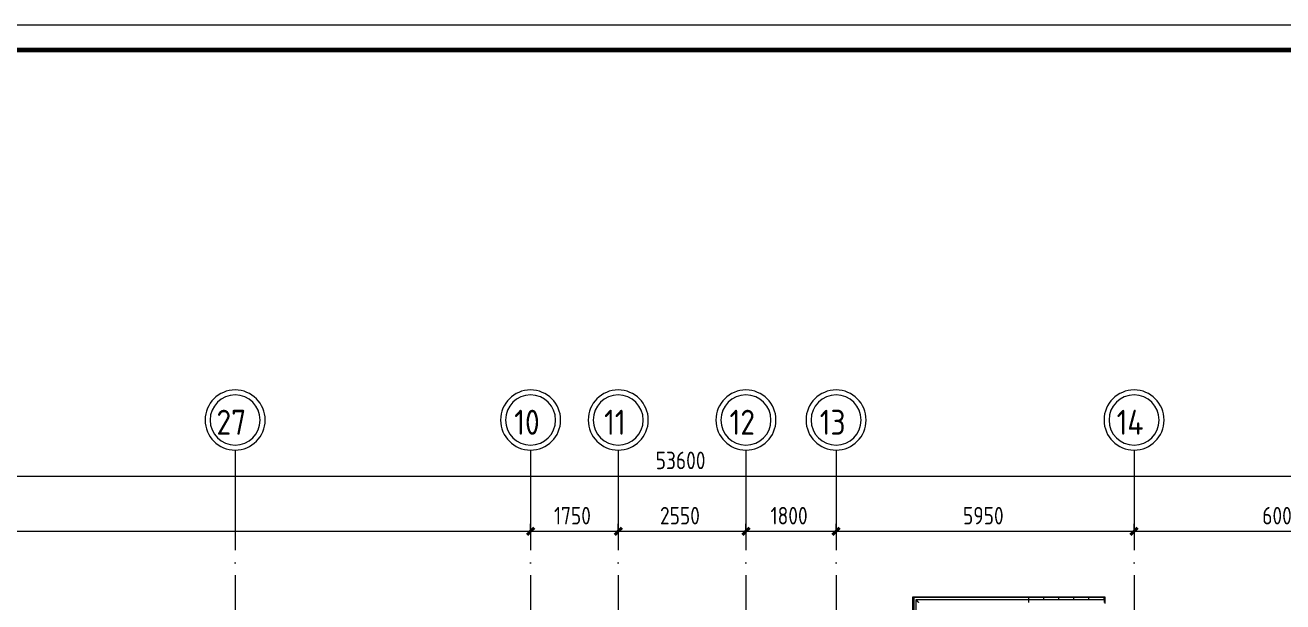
# Model space of a CAD drawing. Header units: millimetres. Extents: x -259809 to 472825, y -397243 to 31861.
# Drawn here: x -44798 to -19685, y -323514 to -311995 of the extents above; entities that cross this region are included whole.
import ezdxf

# ---------------------------------------------------------------- set-up
doc = ezdxf.new("R2010")
doc.units = ezdxf.units.MM
doc.linetypes.add('ADSK_Линия сетки', pattern=[25, 20, -2.5, 0, -2.5])
for name, color, linetype, lineweight in [('Лестницы', 252, 'Continuous', 9), ('Ограждение', 252, 'Continuous', 9), ('Оси', 252, 'Continuous', 9), ('ОФ_рамка', 8, 'Continuous', 60), ('Размеры', 7, 'Continuous', 9), ('Стены наружные', 252, 'Continuous', 18)]:
    doc.layers.add(name, color=color, linetype=linetype, lineweight=lineweight)
doc.styles.add('GOST Common_2', font='', dxfattribs={"width": 0.9, "height": 250})
doc.styles.add('GOST Common_4', font='', dxfattribs={"height": 7})
doc.styles.get('GOST Common_2').set_extended_font_data('GOST type B')
doc.styles.get('GOST Common_4').set_extended_font_data('GOST 2.304 type A')

# ---------------------------------------------------------------- blocks, each defined once
blk = doc.blocks.new('А0')
at = {"layer": 'ОФ_рамка', "color": 0, "linetype": 'Continuous', "lineweight": 5, "ltscale": 100}
blk.add_lwpolyline([(341068, -309617), (222168, -309617)], dxfattribs=at)
at = {"layer": 'ОФ_рамка', "color": 0, "linetype": 'Continuous', "ltscale": 100}
blk.add_lwpolyline([(340568, -310117), (224168, -310117)], dxfattribs=at)
blk = doc.blocks.new('1 этаж')
at = {"layer": 'Лестницы', "color": 251, "true_color": 0x636466}
for p, q in [((-27056, 29257), (-27056, 27572)), ((-24756, 29257), (-27056, 29257)), ((-24756, 29212), (-24756, 29257)), ((-24456, 29257), (-24756, 29257)), ((-24756, 29212), (-24756, 29257)), ((-24156, 29257), (-24456, 29257)), ((-24456, 29212), (-24456, 29257)), ((-24456, 29212), (-24456, 29257)), ((-23856, 29257), (-24156, 29257)), ((-24156, 29212), (-24156, 29257)), ((-24156, 29212), (-24156, 29257)), ((-23556, 29257), (-23856, 29257)), ((-23856, 29212), (-23856, 29257)), ((-23856, 29212), (-23856, 29257)), ((-23256, 29257), (-23556, 29257)), ((-23556, 29212), (-23556, 29257)), ((-23556, 29212), (-23556, 29257))]:
    blk.add_line(p, q, dxfattribs=at)
at = {"layer": 'Ограждение', "color": 251, "true_color": 0x636466}
for p, q in [((-24756, 29212), (-27011, 29212)), ((-27011, 29212), (-27011, 27562)), ((-24756, 29162), (-24756, 29212)), ((-23256, 29212), (-24756, 29212)), ((-24756, 29184), (-24756, 29189)), ((-23256, 29212), (-23256, 29162))]:
    blk.add_line(p, q, dxfattribs=at)
blk.add_open_spline([(-27011, 29212), (-27011, 29212), (-27010, 29211), (-27009, 29210), (-27008, 29208), (-27006, 29207), (-27005, 29205), (-27003, 29204), (-27001, 29202), (-26999, 29200), (-26997, 29198), (-26995, 29196), (-26994, 29195), (-26992, 29193), (-26991, 29192), (-26989, 29190), (-26987, 29188), (-26986, 29187), (-26984, 29185), (-26983, 29183), (-26981, 29182), (-26979, 29180), (-26978, 29179), (-26976, 29177), (-26975, 29176), (-26973, 29174), (-26972, 29173), (-26970, 29171), (-26968, 29169), (-26967, 29168), (-26966, 29166), (-26964, 29165), (-26963, 29164), (-26961, 29162), (-26961, 29162), (-26961, 29162)], degree=3, knots=[0, 0, 0, 0, 0.083333, 0.125, 0.166667, 0.208333, 0.229167, 0.25, 0.291667, 0.333333, 0.354167, 0.375, 0.395833, 0.416667, 0.4375, 0.458333, 0.479167, 0.5, 0.520833, 0.541667, 0.5625, 0.583333, 0.604167, 0.625, 0.645833, 0.666667, 0.6875, 0.708333, 0.75, 0.770833, 0.791667, 0.833333, 0.875, 0.916667, 1, 1, 1, 1], dxfattribs=at)
at = {"layer": 'Оси', "color": 251, "linetype": 'ADSK_Линия сетки', "ltscale": 100, "true_color": 0x636466}
for p, q in [((-40606, 32205), (-40606, 10955)), ((-34706, 32205), (-34706, -33771)), ((-32956, 32205), (-32956, -33771)), ((-30406, 32205), (-30406, -33771)), ((-28606, 32205), (-28606, -33771)), ((-22656, 32205), (-22656, -32501))]:
    blk.add_line(p, q, dxfattribs=at)
at = {"layer": 'Оси', "color": 251, "lineweight": 20, "true_color": 0x636466}
for centre, radius, start, end in [((-40606, 32805), 600, 0, 180), ((-34706, 32805), 600, 0, 180), ((-32956, 32805), 600, 0, 180), ((-30406, 32805), 600, 0, 180), ((-28606, 32805), 600, 0, 180), ((-22656, 32805), 600, 0, 180), ((-40606, 32805), 500, 0, 180), ((-34706, 32805), 500, 0, 180), ((-32956, 32805), 500, 0, 180), ((-30406, 32805), 500, 0, 180), ((-28606, 32805), 500, 0, 180), ((-22656, 32805), 500, 0, 180), ((-40606, 32805), 600, 180, 0), ((-40606, 32805), 500, 180, 0), ((-34706, 32805), 600, 180, 0), ((-34706, 32805), 500, 180, 0), ((-32956, 32805), 600, 180, 0), ((-32956, 32805), 500, 180, 0), ((-30406, 32805), 600, 180, 0), ((-30406, 32805), 500, 180, 0), ((-28606, 32805), 600, 180, 0), ((-28606, 32805), 500, 180, 0), ((-22656, 32805), 600, 180, 0), ((-22656, 32805), 500, 180, 0)]:
    blk.add_arc(centre, radius, start, end, dxfattribs=at)
at = {"layer": 'Размеры', "color": 251, "lineweight": 20, "true_color": 0x636466}
for p, q in [((-58606, 31686), (-4706, 31686)), ((-34706, 30582), (-34706, 30732)), ((-34706, 30582), (-34706, 30732)), ((-32956, 30582), (-32956, 30732)), ((-32956, 30582), (-32956, 30732)), ((-30406, 30582), (-30406, 30732)), ((-30406, 30582), (-30406, 30732)), ((-28606, 30582), (-28606, 30732)), ((-28606, 30582), (-28606, 30732)), ((-22656, 30582), (-22656, 30732)), ((-22656, 30582), (-22656, 30732)), ((-58606, 30582), (-34706, 30582)), ((-34706, 30582), (-34706, 30532)), ((-34706, 30582), (-32956, 30582)), ((-34706, 30582), (-34706, 30532)), ((-32956, 30582), (-32956, 30532)), ((-32956, 30582), (-30406, 30582)), ((-32956, 30582), (-32956, 30532)), ((-30406, 30582), (-30406, 30532)), ((-30406, 30582), (-28606, 30582)), ((-30406, 30582), (-30406, 30532)), ((-28606, 30582), (-28606, 30532)), ((-28606, 30582), (-22656, 30582)), ((-28606, 30582), (-28606, 30532)), ((-22656, 30582), (-22656, 30532)), ((-22656, 30582), (-16656, 30582)), ((-22656, 30582), (-22656, 30532))]:
    blk.add_line(p, q, dxfattribs=at)
at = {"layer": 'Размеры', "color": 251, "lineweight": 40, "true_color": 0x636466}
for p, q in [((-34706, 30582), (-34635, 30652)), ((-34706, 30582), (-34635, 30652)), ((-32956, 30582), (-32885, 30652)), ((-32956, 30582), (-32885, 30652)), ((-30406, 30582), (-30335, 30652)), ((-30406, 30582), (-30335, 30652)), ((-28606, 30582), (-28535, 30652)), ((-28606, 30582), (-28535, 30652)), ((-22656, 30582), (-22585, 30652)), ((-22656, 30582), (-22585, 30652)), ((-34706, 30582), (-34777, 30511)), ((-34706, 30582), (-34777, 30511)), ((-32956, 30582), (-33027, 30511)), ((-32956, 30582), (-33027, 30511)), ((-30406, 30582), (-30477, 30511)), ((-30406, 30582), (-30477, 30511)), ((-28606, 30582), (-28677, 30511)), ((-28606, 30582), (-28677, 30511)), ((-22656, 30582), (-22727, 30511)), ((-22656, 30582), (-22727, 30511))]:
    blk.add_line(p, q, dxfattribs=at)
at = {"layer": 'Стены наружные', "color": 251, "true_color": 0x636466}
for p, q in [((-27071, 27572), (-27071, 29272)), ((-27071, 29272), (-23243, 29272)), ((-27056, 29272), (-27056, 27572)), ((-24756, 29257), (-27056, 29257)), ((-24756, 29257), (-24756, 29272)), ((-24456, 29272), (-24456, 29257)), ((-24156, 29272), (-24156, 29257)), ((-23856, 29272), (-23856, 29257)), ((-23556, 29272), (-23556, 29257)), ((-23256, 29212), (-23256, 29272)), ((-23243, 29272), (-23243, 29142))]:
    blk.add_line(p, q, dxfattribs=at)
at = {"layer": 'Оси', "color": 251, "true_color": 0x636466, "style": 'GOST Common_2', "width": 0.9}
for s, p in [('27', (-40978, 32510)), ('10', (-35033, 32510)), ('11', (-33238, 32510)), ('12', (-30733, 32510)), ('13', (-28933, 32510)), ('14', (-23004, 32510))]:
    blk.add_text(s, height=500, dxfattribs=at).set_placement(p)
at = {"layer": 'Размеры', "color": 251, "lineweight": 20, "true_color": 0x636466, "char_height": 350, "attachment_point": 1, "line_spacing_factor": 1.022761, "style": 'GOST Common_4'}
for s, insert, width in [('53600', (-32208, 32173), 1324.48), ('1750', (-34239, 31069), 980.83), ('2550', (-32122, 31069), 1059.58), ('1800', (-29914, 31069), 980.83), ('5950', (-26072, 31069), 1059.58), ('6000', (-20097, 31069), 1059.58)]:
    blk.add_mtext(s, dxfattribs=dict(at, insert=insert, width=width))

msp = doc.modelspace()

# ---------------------------------------------------------------- block references
msp.add_blockref('1 этаж', (0, -352687))
at = {"layer": 'ОФ_рамка', "color": 0, "lineweight": -2}
msp.add_blockref('А0', (-309602, -2378), dxfattribs=at)

doc.saveas('drawing.dxf')
